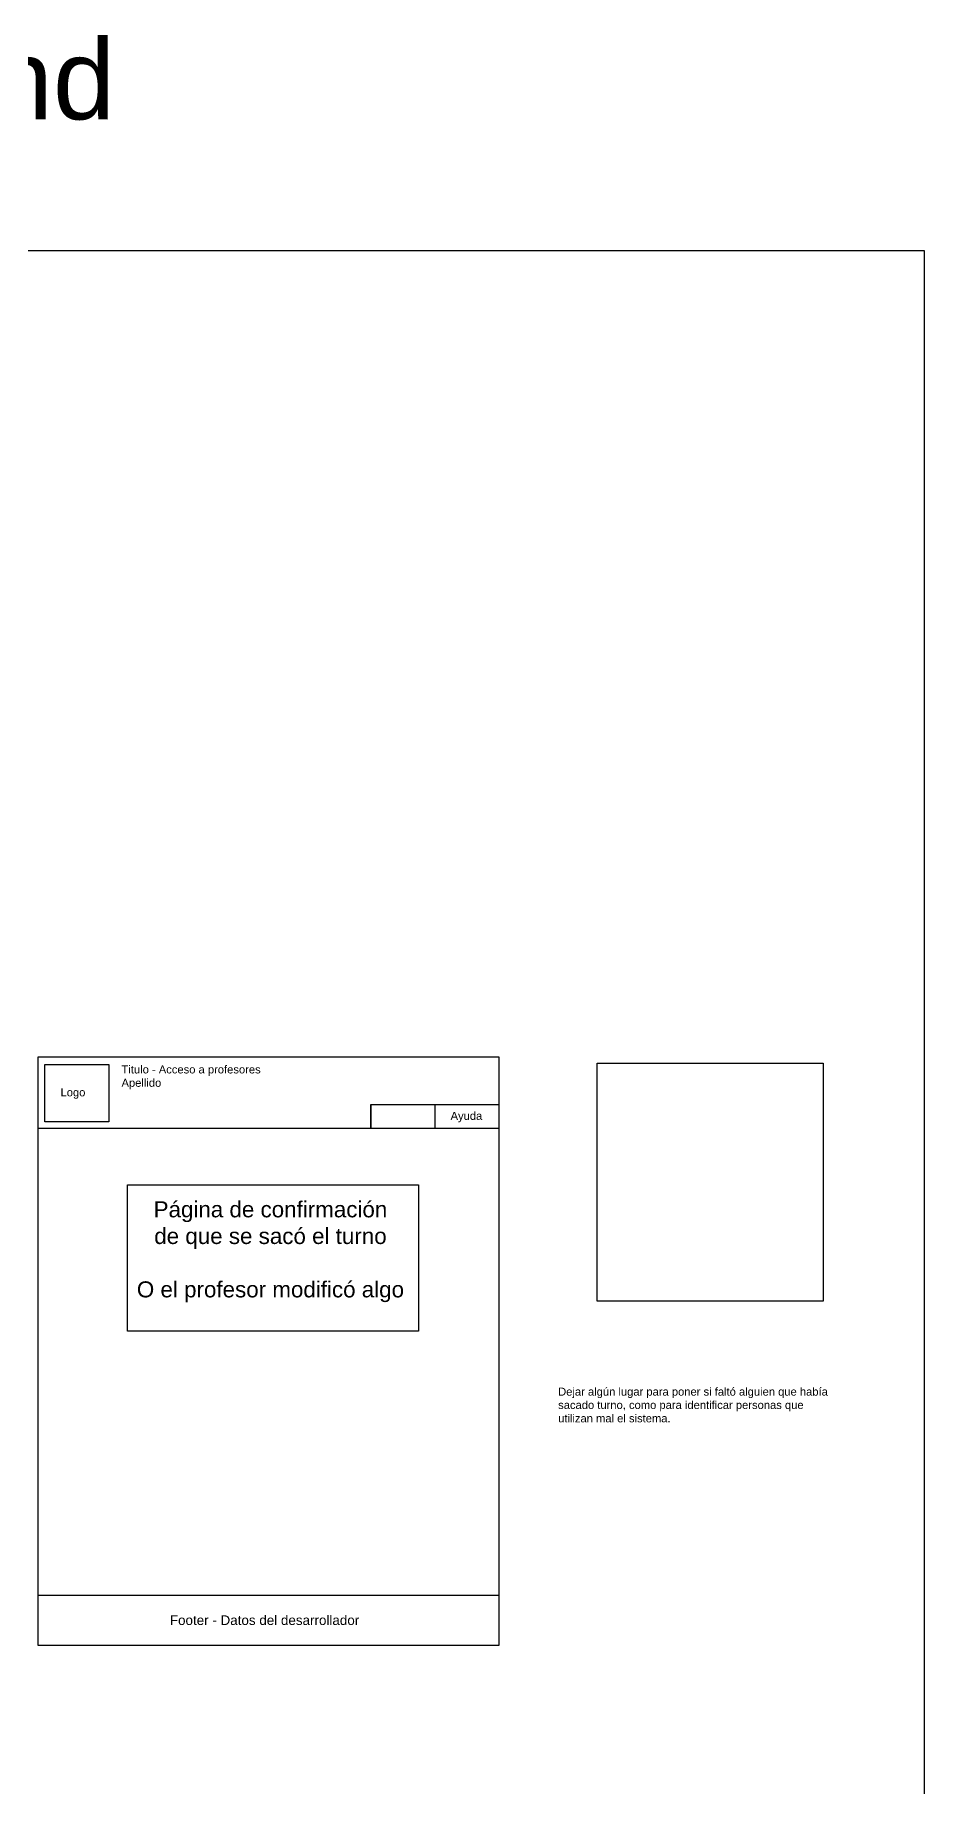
# Model space of a CAD drawing. Header units: millimetres. Extents: x 2496 to 2948, y 942 to 1526.
# Drawn here: x 2679.8 to 2735.4, y 1416.6 to 1526.1 of the extents above; entities that cross this region are included whole.
import ezdxf

# ---------------------------------------------------------------- set-up
doc = ezdxf.new("R2010")
doc.units = ezdxf.units.MM
doc.styles.get("Standard").update_dxf_attribs({"font": 'arial.ttf'})
picture_1 = doc.add_image_def('image1.jpeg', size_in_pixel=(1216, 1280))

msp = doc.modelspace()

# ---------------------------------------------------------------- linework, layer by layer
for p, q in [((2700.82, 1459.27), (2700.82, 1457.76)), ((2704.82, 1459.27), (2704.82, 1457.76)), ((2708.82, 1459.27), (2708.82, 1457.76))]:
    msp.add_line(p, q)
for points in [[(2563.26, 1512.61), (2735.39, 1512.61), (2735.39, 1281.55), (2563.26, 1281.55)], [(2680.04, 1462.24), (2708.82, 1462.24), (2708.82, 1457.76), (2680.04, 1457.76)], [(2680.46, 1461.76), (2684.45, 1461.76), (2684.45, 1458.17), (2680.46, 1458.17)], [(2700.82, 1459.27), (2708.82, 1459.27), (2708.82, 1457.76), (2700.82, 1457.76)], [(2685.63, 1454.24), (2703.81, 1454.24), (2703.81, 1445.09), (2685.63, 1445.09)], [(2680.04, 1428.6), (2708.82, 1428.6), (2708.82, 1425.46), (2680.04, 1425.46)]]:
    msp.add_lwpolyline(points, close=True)
at = {"color": 11, "true_color": 0xf27172}
msp.add_lwpolyline([(2680.04, 1462.24), (2708.82, 1462.24), (2708.82, 1425.46), (2680.04, 1425.46)], close=True, dxfattribs=at)

# ---------------------------------------------------------------- texts
at = {"attachment_point": 1}
for s, width, heights, insert, char_height in [('Esquema inicial - FronEnd', 122.0728, [34.19], (2602.94, 1525.81), 5), ('Titulo - Acceso a profesores\\PApellido', 16.8503, [3.66], (2685.25, 1461.7), 0.5), ('Logo', 16.8503, [3.66], (2681.44, 1460.27), 0.5), ('Ayuda', 16.8503, [3.66], (2705.81, 1458.8), 0.5), ('\\pxqc;Página de confirmación\\Pde que se sacó el turno\\P\\PO el profesor modificó algo', 17.8506, [8.82], (2685.63, 1453.21), 1), ('Dejar algún lugar para poner si faltó alguien que había sacado turno, como para identificar personas que utilizan mal el sistema.', 16.8503, [3.66], (2712.53, 1441.57), 0.5), ('Footer - Datos del desarrollador', 16.8503, [3.66], (2688.27, 1427.34), 0.6)]:
    msp.add_mtext_dynamic_manual_height_columns(s, width=width, gutter_width=12.5, heights=heights, dxfattribs=dict(at, insert=insert, char_height=char_height))

# ---------------------------------------------------------------- pictures from other files: only their frames are drawn
image = msp.add_image(picture_1, insert=(2714.97, 1446.98), size_in_units=(14.12, 14.87))
image.dxf.flags = 7

doc.saveas('drawing.dxf')
